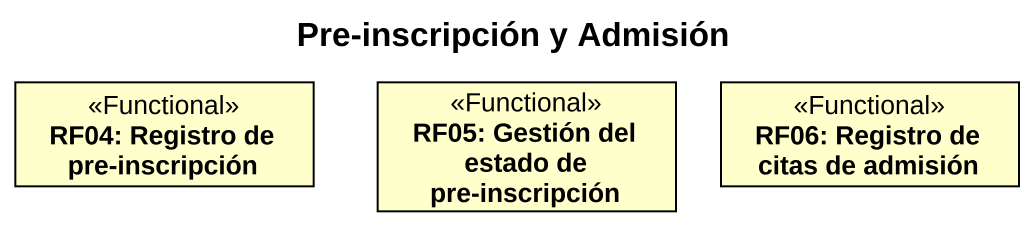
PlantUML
@startuml
title Pre-inscripción y Admisión
hide circle
hide empty members
class "RF04: Registro de pre-inscripción" as RF04_Registro_de_pre <<Functional>>
class "RF05: Gestión del estado de pre-inscripción" as RF05_Gestión_del_estado_de <<Functional>>
class "RF06: Registro de citas de admisión" as RF06_Registro_de_citas_de <<Functional>>
@enduml
